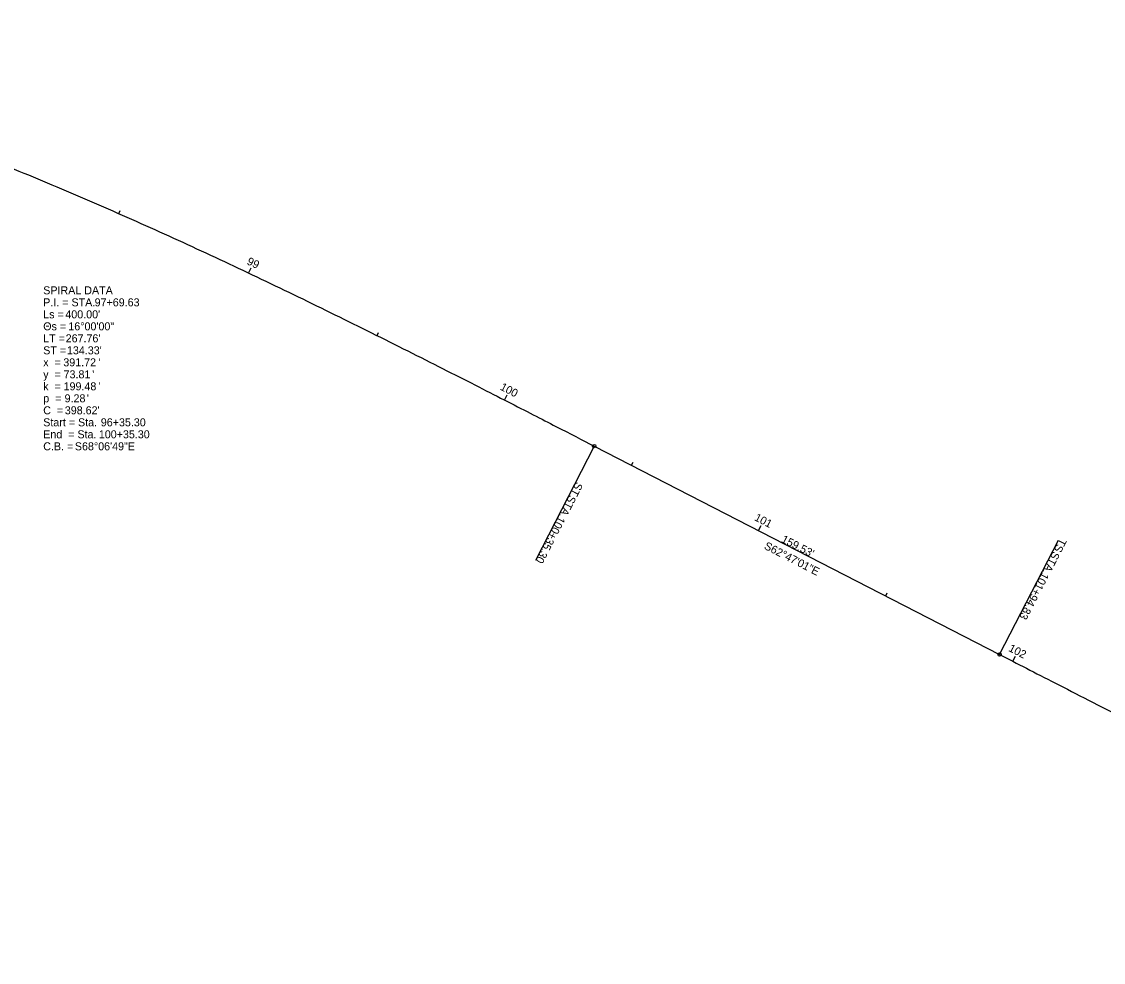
# Model space of a CAD drawing. Extents: x 231608 to 234640, y 535575 to 536125.
# Drawn here: x 233500.3 to 233878.9, y 535728.9 to 536058.2 of the extents above; entities that cross this region are included whole.
import ezdxf

# ---------------------------------------------------------------- set-up
doc = ezdxf.new("R2010")
doc.units = 0
for name, color, linetype in [('RW_X_CL', 7, 'Continuous'), ('RW_X_CL_100_Bearings', 7, 'Continuous'), ('RW_X_CL_100_Cardinal_Points', 7, 'Continuous'), ('RW_X_CL_100_Curve_Data', 7, 'Continuous'), ('RW_X_CL_100_Distances', 7, 'Continuous'), ('RW_X_CL_100_Stations', 7, 'Continuous')]:
    doc.layers.add(name, color=color, linetype=linetype)

msp = doc.modelspace()

# ---------------------------------------------------------------- linework, layer by layer
at = {"layer": 'RW_X_CL'}
msp.add_line((233700.7, 535909.6), (233842.58, 535836.64), dxfattribs=at)
for points in [[(233330.82, 536058.19), (233335.49, 536057.27), (233344.81, 536055.32), (233363.38, 536051.07), (233386.44, 536045.12), (233413.85, 536037.03), (233440.99, 536028.09), (233467.86, 536018.37), (233494.47, 536007.98), (233520.84, 535996.98), (233546.99, 535985.45), (233572.93, 535973.48), (233598.7, 535961.14), (233624.33, 535948.51), (233649.85, 535935.66), (233671.06, 535924.83), (233688, 535916.13), (233696.47, 535911.78), (233700.7, 535909.6)], [(233842.58, 535836.64), (233848.75, 535833.46), (233861.1, 535827.11), (233885.82, 535814.44), (233916.78, 535798.71), (233954.1, 535780.19), (233991.7, 535762.22), (234023.31, 535747.85), (234048.8, 535736.82), (234061.62, 535731.48), (234068.05, 535728.85)]]:
    msp.add_open_spline(points, degree=3, dxfattribs=at)
at = {"layer": 'RW_X_CL_100_Cardinal_Points'}
for p, q in [((233700.7, 535909.6), (233680.12, 535869.58)), ((233842.58, 535836.64), (233863.16, 535876.66))]:
    msp.add_line(p, q, dxfattribs=at)
for centre in [(233700.7, 535909.6), (233842.58, 535836.64)]:
    msp.add_circle(centre, 0.6, dxfattribs=at)
at = {"layer": 'RW_X_CL_100_Stations'}
for p, q in [((233534.29, 535991.03), (233534.77, 535992.12)), ((233579.74, 535970.19), (233580.6, 535972)), ((233624.69, 535948.29), (233625.22, 535949.36)), ((233669.3, 535925.72), (233670.21, 535927.5)), ((233713.78, 535902.88), (233714.33, 535903.94)), ((233758.24, 535880.01), (233759.16, 535881.79)), ((233802.71, 535857.14), (233803.26, 535858.21)), ((233847.17, 535834.27), (233848.09, 535836.05))]:
    msp.add_line(p, q, dxfattribs=at)

# ---------------------------------------------------------------- texts
at = {"layer": 'RW_X_CL_100_Bearings'}
msp.add_text('S62°47\'01"E', height=2.8, rotation=332.7837, dxfattribs=at).set_placement((233759.92, 535873.75))
at = {"layer": 'RW_X_CL_100_Cardinal_Points'}
for s, p in [('ST', (233694.38, 535897.22)), (' STA. ', (233692.5, 535893.56)), ('100+35.30', (233688.23, 535885.27)), ('TS', (233863.66, 535877.55)), (' STA. ', (233861.78, 535873.89)), ('101+94.83', (233857.51, 535865.6))]:
    msp.add_text(s, height=2.8, rotation=242.7837, dxfattribs=at).set_placement(p)
at = {"layer": 'RW_X_CL_100_Curve_Data'}
for s, p in [('SPIRAL DATA', (233507.88, 535962.72)), ('P.I. = STA. ', (233507.88, 535958.52)), ('97+69.63', (233525.87, 535958.52)), ('Ls = ', (233507.88, 535954.32)), ("400.00'", (233515.62, 535954.32)), ('Θs = ', (233507.88, 535950.12)), ('16°00\'00"', (233516.66, 535950.12)), ('LT = ', (233507.88, 535945.92)), ("267.76'", (233515.73, 535945.92)), ('ST = ', (233507.88, 535941.72)), ("134.33'", (233516.18, 535941.72)), ('391.72', (233514.91, 535937.52)), ("'", (233527.16, 535937.52)), ('x  = ', (233507.88, 535937.52)), ('y  = ', (233507.88, 535933.32)), ('73.81', (233515.01, 535933.32)), ("'", (233525.03, 535933.32)), ('k  = ', (233507.88, 535929.12)), ('199.48', (233515.01, 535929.12)), ("'", (233527.26, 535929.12)), ('p  = ', (233507.88, 535924.92)), ('9.28', (233515.36, 535924.92)), ("'", (233523.14, 535924.92)), ('C  = ', (233507.88, 535920.72)), ("398.62'", (233515.43, 535920.72)), ('Start = Sta. ', (233507.88, 535916.52)), ('96+35.30', (233528.03, 535916.52)), ('End  = Sta. ', (233507.88, 535912.32)), ('100+35.30', (233527.34, 535912.32)), ('C.B. = ', (233507.88, 535908.12)), ('S68°06\'49"E', (233518.95, 535908.12))]:
    msp.add_text(s, height=2.8, dxfattribs=at).set_placement(p)
at = {"layer": 'RW_X_CL_100_Distances'}
msp.add_text("159.53'", height=2.8, rotation=332.7837, dxfattribs=at).set_placement((233765.93, 535876.1))
at = {"layer": 'RW_X_CL_100_Stations'}
for s, rotation, p in [('99', 334.6142, (233578.91, 535973.35)), ('100', 332.9083, (233667.53, 535929.44)), ('101', 332.7837, (233756.52, 535883.71)), ('102', 332.7859, (233845.46, 535837.97))]:
    msp.add_text(s, height=2.8, rotation=rotation, dxfattribs=at).set_placement(p)

doc.saveas('drawing.dxf')
